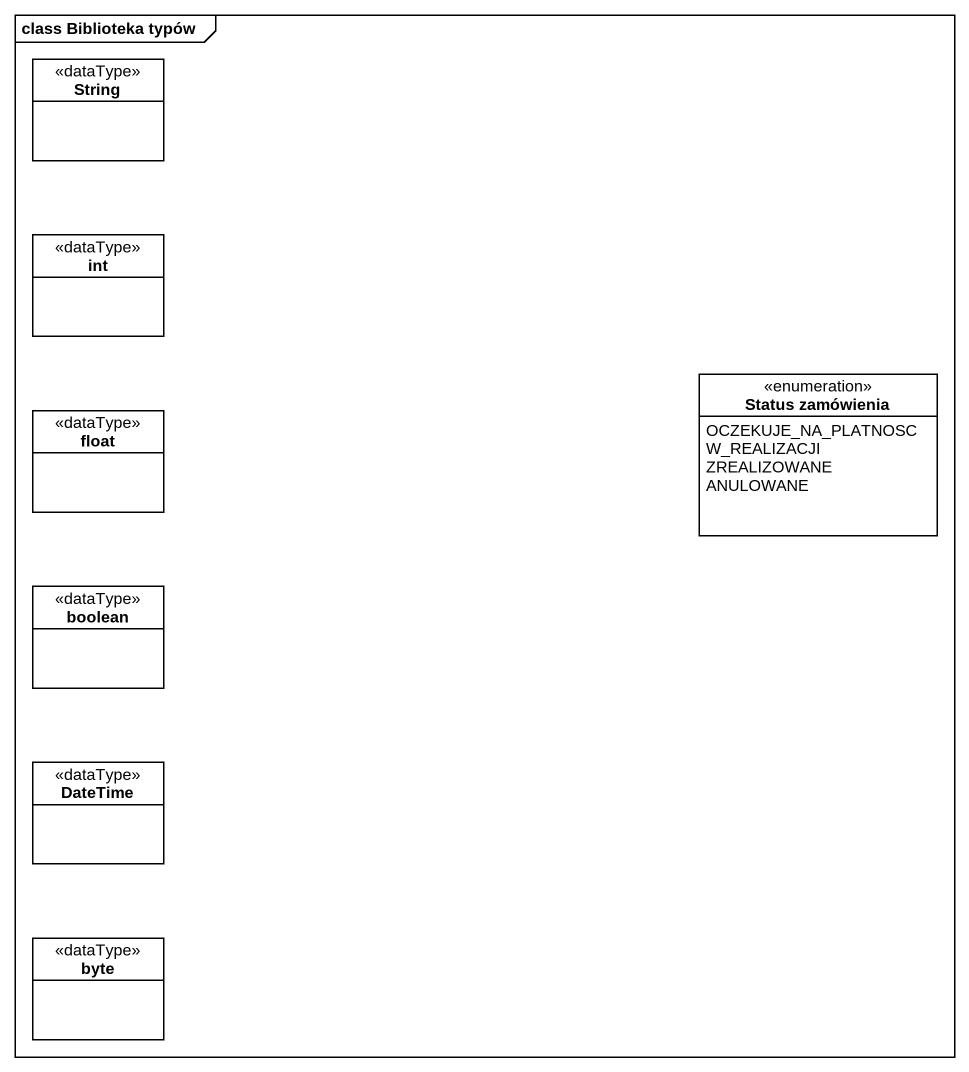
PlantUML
@startuml
mainframe class Biblioteka typów
hide circle
hide empty members
class String <<dataType>>
class int <<dataType>>
class float <<dataType>>
enum "Status zamówienia" as Status_zamówienia {
  OCZEKUJE_NA_PLATNOSC
  W_REALIZACJI
  ZREALIZOWANE
  ANULOWANE
}
class boolean <<dataType>>
class DateTime <<dataType>>
class byte <<dataType>>
@enduml
